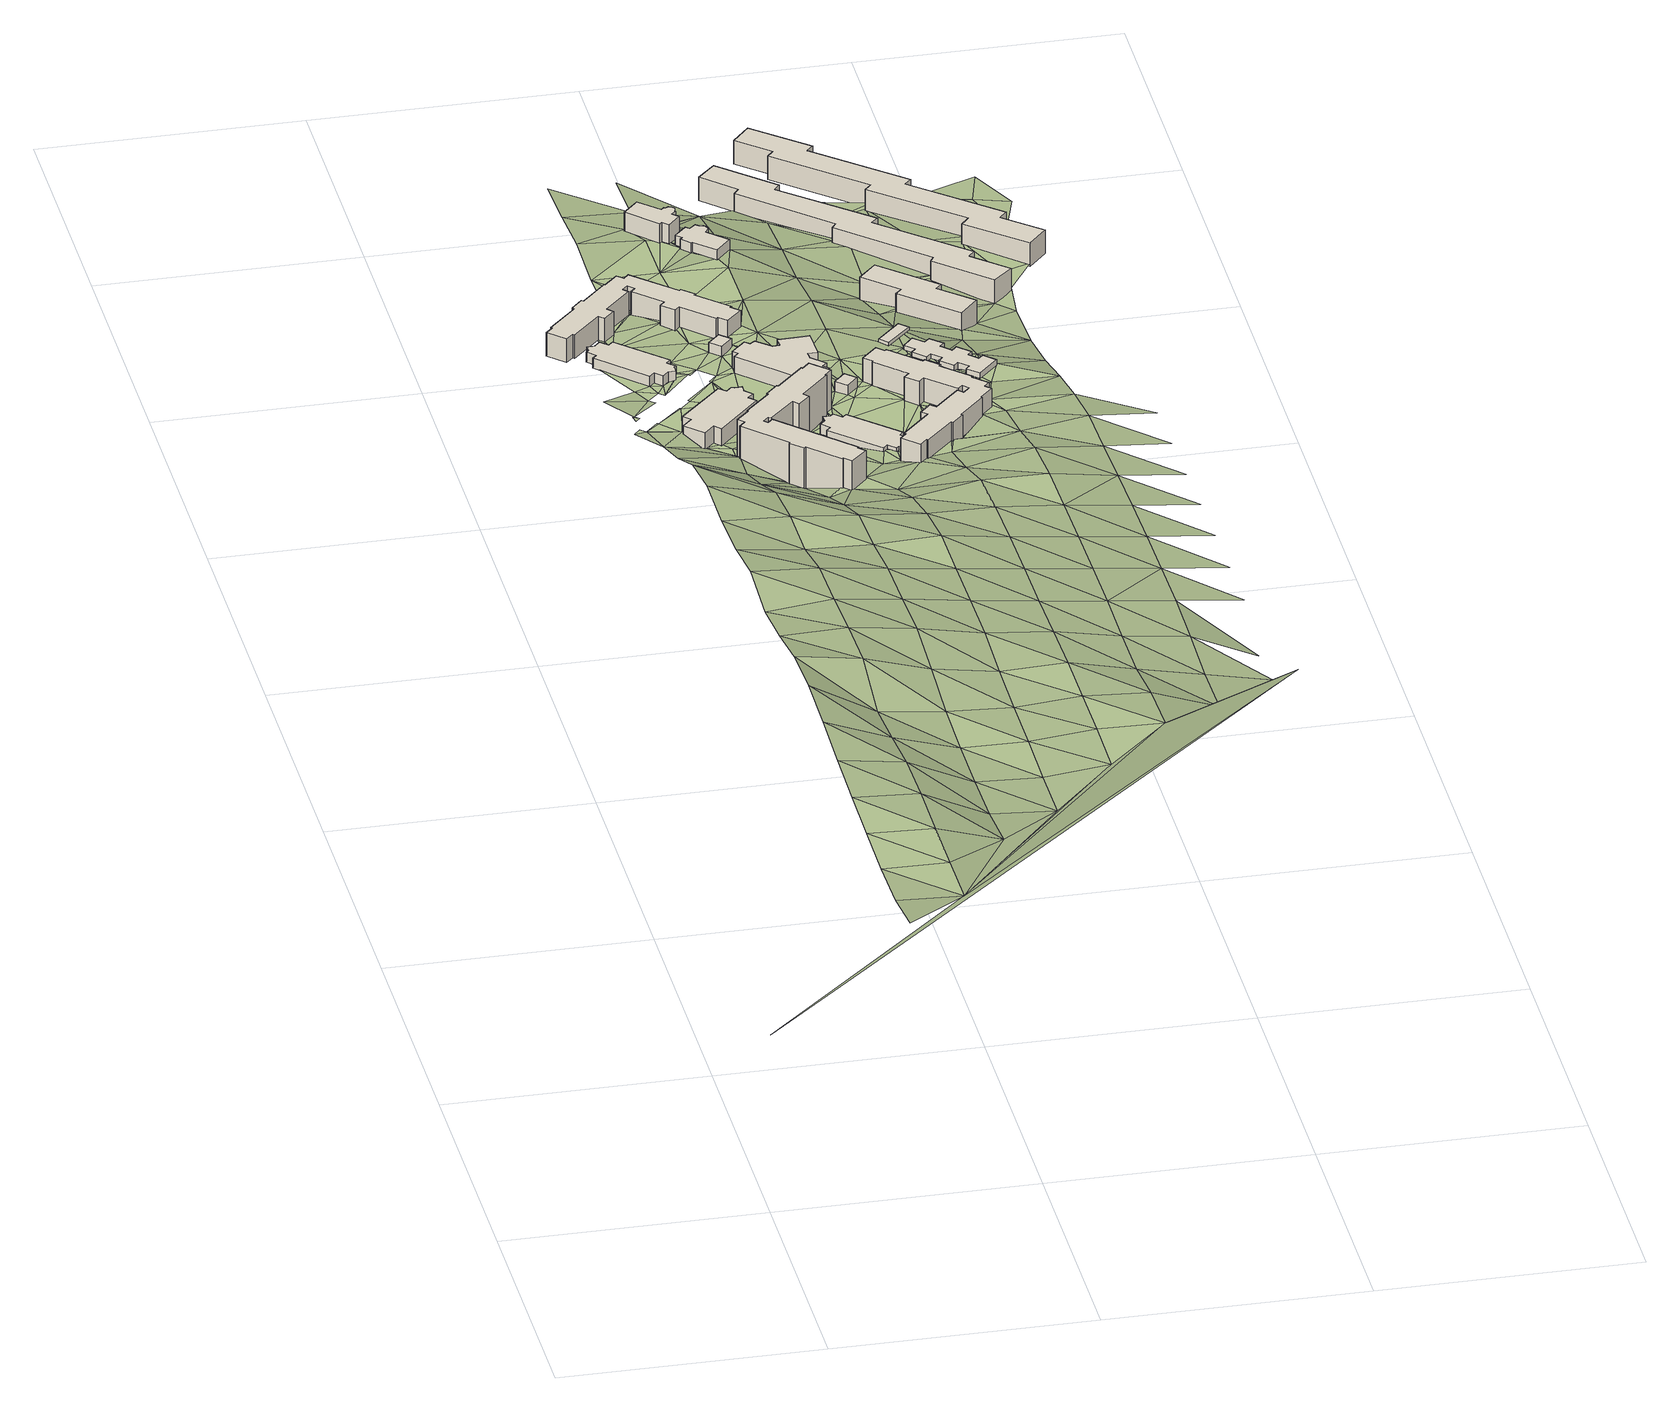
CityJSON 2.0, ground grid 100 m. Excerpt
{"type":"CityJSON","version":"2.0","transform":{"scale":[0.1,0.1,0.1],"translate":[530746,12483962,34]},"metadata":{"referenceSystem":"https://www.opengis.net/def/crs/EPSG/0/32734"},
"CityObjects":{
"building1":{"type":"Building","attributes":{"address":"Browning Road Salt River Cape Town","building":"university","building:levels":1,"operator":"Cape Peninsula University of Technology","building_height":4.1,"plus_code":"4FRW3F65+Q89","ground_height":47,"roof_height":51.1},"geometry":[{"type":"Solid","lod":"1","boundaries":[[[[0,1,2,3]],[[1,4,5,2]],[[4,6,7,5]],[[6,8,9,7]],[[8,10,11,9]],[[10,12,13,11]],[[12,14,15,13]],[[14,16,17,15]],[[16,18,19,17]],[[18,20,21,19]],[[20,22,23,21]],[[22,24,25,23]],[[24,26,27,25]],[[26,28,29,27]],[[28,30,31,29]],[[30,32,33,31]],[[32,34,35,33]],[[34,0,3,35]],[[3,2,5,7,9,11,13,15,17,19,21,23,25,27,29,31,33,35]],[[34,32,30,28,26,24,22,20,18,16,14,12,10,8,6,4,1,0]]]]}]},
"building2":{"type":"Building","attributes":{"address":"Browning Road Salt River Cape Town","building":"university","building:levels":2,"operator":"Cape Peninsula University of Technology","building_height":6.9,"plus_code":"4FRW3F65+HCP","ground_height":48.05,"roof_height":54.95},"geometry":[{"type":"Solid","lod":"1","boundaries":[[[[36,37,38,39]],[[37,40,41,38]],[[40,42,43,41]],[[42,44,45,43]],[[44,46,47,45]],[[46,48,49,47]],[[48,50,51,49]],[[50,52,53,51]],[[52,54,55,53]],[[54,56,57,55]],[[56,58,59,57]],[[58,60,61,59]],[[60,62,63,61]],[[62,64,65,63]],[[64,36,39,65]],[[39,38,41,43,45,47,49,51,53,55,57,59,61,63,65]],[[64,62,60,58,56,54,52,50,48,46,44,42,40,37,36]]]]}]},
"building3":{"type":"Building","attributes":{"address":"Browning Road Salt River Cape Town","building":"dormitory","building:levels":3,"beds":"150","residential":"university","operator":"Cape Peninsula University of Technology","building_height":9.7,"plus_code":"4FRW3F65+VC5","ground_height":48.03,"roof_height":57.73},"geometry":[{"type":"Solid","lod":"1","boundaries":[[[[66,67,68,69]],[[67,70,71,68]],[[70,72,73,71]],[[72,74,75,73]],[[74,76,77,75]],[[76,78,79,77]],[[78,80,81,79]],[[80,82,83,81]],[[82,84,85,83]],[[84,86,87,85]],[[86,88,89,87]],[[88,90,91,89]],[[90,92,93,91]],[[92,94,95,93]],[[94,96,97,95]],[[96,98,99,97]],[[98,100,101,99]],[[100,102,103,101]],[[102,104,105,103]],[[104,106,107,105]],[[106,108,109,107]],[[108,110,111,109]],[[110,112,113,111]],[[112,114,115,113]],[[114,116,117,115]],[[116,118,119,117]],[[118,120,121,119]],[[120,122,123,121]],[[122,124,125,123]],[[124,126,127,125]],[[126,128,129,127]],[[128,130,131,129]],[[130,132,133,131]],[[132,134,135,133]],[[134,136,137,135]],[[136,138,139,137]],[[138,140,141,139]],[[140,66,69,141]],[[69,68,71,73,75,77,79,81,83,85,87,89,91,93,95,97,99,101,103,105,107,109,111,113,115,117,119,121,123,125,127,129,131,133,135,137,139,141]],[[140,138,136,134,132,130,128,126,124,122,120,118,116,114,112,110,108,106,104,102,100,98,96,94,92,90,88,86,84,82,80,78,76,74,72,70,67,66]]]]}]},
"building4":{"type":"Building","attributes":{"address":"Browning Road Salt River Cape Town","building":"dormitory","building:levels":6,"beds":"150","residential":"university","operator":"Cape Peninsula University of Technology","building_height":18.1,"plus_code":"4FRW3F65+FFJ","ground_height":47.2,"roof_height":65.3},"geometry":[{"type":"Solid","lod":"1","boundaries":[[[[142,143,144,145]],[[143,146,147,144]],[[146,148,149,147]],[[148,150,151,149]],[[150,152,153,151]],[[152,154,155,153]],[[154,156,157,155]],[[156,158,159,157]],[[158,160,161,159]],[[160,162,163,161]],[[162,164,165,163]],[[164,166,167,165]],[[166,168,169,167]],[[168,170,171,169]],[[170,172,173,171]],[[172,174,175,173]],[[174,176,177,175]],[[176,178,179,177]],[[178,180,181,179]],[[180,182,183,181]],[[182,184,185,183]],[[184,186,187,185]],[[186,188,189,187]],[[188,190,191,189]],[[190,192,193,191]],[[192,194,195,193]],[[194,196,197,195]],[[196,198,199,197]],[[198,200,201,199]],[[200,202,203,201]],[[202,204,205,203]],[[204,206,207,205]],[[206,208,209,207]],[[208,142,145,209]],[[145,144,147,149,151,153,155,157,159,161,163,165,167,169,171,173,175,177,179,181,183,185,187,189,191,193,195,197,199,201,203,205,207,209]],[[208,206,204,202,200,198,196,194,192,190,188,186,184,182,180,178,176,174,172,170,168,166,164,162,160,158,156,154,152,150,148,146,143,142]]]]}]},
"building5":{"type":"Building","attributes":{"address":"Browning Road Salt River Cape Town","building":"yes","building:levels":1,"building_height":4.1,"plus_code":"4FRW3F65+QF8","ground_height":49.9,"roof_height":54},"geometry":[{"type":"Solid","lod":"1","boundaries":[[[[210,211,212,213]],[[211,214,215,212]],[[214,216,217,215]],[[216,210,213,217]],[[213,212,215,217]],[[216,214,211,210]]]]}]},
"building6":{"type":"Building","attributes":{"address":"Media Centre Browning Road Salt River Cape Town","building":"university","building:levels":2,"operator":"Cape Peninsula University of Technology","building_height":6.9,"plus_code":"4FRW3F65+MHR","ground_height":48.19,"roof_height":55.09},"geometry":[{"type":"Solid","lod":"1","boundaries":[[[[218,219,220,221]],[[219,222,223,220]],[[222,224,225,223]],[[224,226,227,225]],[[226,228,229,227]],[[228,230,231,229]],[[230,232,233,231]],[[232,234,235,233]],[[234,236,237,235]],[[236,238,239,237]],[[238,240,241,239]],[[240,242,243,241]],[[242,244,245,243]],[[244,246,247,245]],[[246,248,249,247]],[[248,250,251,249]],[[250,252,253,251]],[[252,254,255,253]],[[254,218,221,255]],[[221,220,223,225,227,229,231,233,235,237,239,241,243,245,247,249,251,253,255]],[[254,252,250,248,246,244,242,240,238,236,234,232,230,228,226,224,222,219,218]]]]}]},
"building7":{"type":"Building","attributes":{"address":"Browning Road Salt River Cape Town","building":"university","building:levels":1,"operator":"Cape Peninsula University of Technology","building_height":4.1,"plus_code":"4FRW3F65+GJ5","ground_height":47.2,"roof_height":51.3},"geometry":[{"type":"Solid","lod":"1","boundaries":[[[[256,257,258,259]],[[257,260,261,258]],[[260,262,263,261]],[[262,264,265,263]],[[264,266,267,265]],[[266,268,269,267]],[[268,270,271,269]],[[270,272,273,271]],[[272,274,275,273]],[[274,276,277,275]],[[276,278,279,277]],[[278,280,281,279]],[[280,282,283,281]],[[282,284,285,283]],[[284,286,287,285]],[[286,288,289,287]],[[288,290,291,289]],[[290,256,259,291]],[[259,258,261,263,265,267,269,271,273,275,277,279,281,283,285,287,289,291]],[[290,288,286,284,282,280,278,276,274,272,270,268,266,264,262,260,257,256]]]]}]},
"building8":{"type":"Building","attributes":{"address":"Browning Road Salt River Cape Town","building":"university","building:levels":3,"operator":"Cape Peninsula University of Technology","building_height":9.7,"plus_code":"4FRW3F75+3FM","ground_height":47.41,"roof_height":57.11},"geometry":[{"type":"Solid","lod":"1","boundaries":[[[[292,293,294,295]],[[293,296,297,294]],[[296,298,299,297]],[[298,300,301,299]],[[300,302,303,301]],[[302,304,305,303]],[[304,306,307,305]],[[306,308,309,307]],[[308,310,311,309]],[[310,312,313,311]],[[312,314,315,313]],[[314,316,317,315]],[[316,318,319,317]],[[318,320,321,319]],[[320,292,295,321]],[[295,294,297,299,301,303,305,307,309,311,313,315,317,319,321]],[[320,318,316,314,312,310,308,306,304,302,300,298,296,293,292]]]]}]},
"building9":{"type":"Building","attributes":{"address":"Browning Road Salt River","building":"yes","building:levels":1,"building_height":4.1,"plus_code":"4FRW3F65+JJH","ground_height":49.89,"roof_height":53.99},"geometry":[{"type":"Solid","lod":"1","boundaries":[[[[322,323,324,325]],[[323,326,327,324]],[[326,328,329,327]],[[328,322,325,329]],[[325,324,327,329]],[[328,326,323,322]]]]}]},
"building10":{"type":"Building","attributes":{"address":"Browning Road Salt River Cape Town","building":"university","building:levels":1,"operator":"Cape Peninsula University of Technology","building_height":4.1,"plus_code":"4FRW3F75+2GG","ground_height":49.35,"roof_height":53.45},"geometry":[{"type":"Solid","lod":"1","boundaries":[[[[330,331,332,333]],[[331,334,335,332]],[[334,336,337,335]],[[336,338,339,337]],[[338,340,341,339]],[[340,342,343,341]],[[342,344,345,343]],[[344,346,347,345]],[[346,348,349,347]],[[348,350,351,349]],[[350,352,353,351]],[[352,354,355,353]],[[354,356,357,355]],[[356,358,359,357]],[[358,360,361,359]],[[360,330,333,361]],[[333,332,335,337,339,341,343,345,347,349,351,353,355,357,359,361]],[[360,358,356,354,352,350,348,346,344,342,340,338,336,334,331,330]]]]}]},
"building11":{"type":"Building","attributes":{"address":"Browning Road Salt River Cape Town","building":"dormitory","building:levels":3,"beds":"150","residential":"university","operator":"Cape Peninsula University of Technology","building_height":9.7,"plus_code":"4FRW3F65+GRP","ground_height":49.85,"roof_height":59.55},"geometry":[{"type":"Solid","lod":"1","boundaries":[[[[362,363,364,365]],[[363,366,367,364]],[[366,368,369,367]],[[368,370,371,369]],[[370,372,373,371]],[[372,374,375,373]],[[374,376,377,375]],[[376,378,379,377]],[[378,380,381,379]],[[380,382,383,381]],[[382,384,385,383]],[[384,386,387,385]],[[386,388,389,387]],[[388,390,391,389]],[[390,392,393,391]],[[392,394,395,393]],[[394,396,397,395]],[[396,398,399,397]],[[398,400,401,399]],[[400,402,403,401]],[[402,404,405,403]],[[404,406,407,405]],[[406,408,409,407]],[[408,410,411,409]],[[410,412,413,411]],[[412,414,415,413]],[[414,416,417,415]],[[416,418,419,417]],[[418,420,421,419]],[[420,422,423,421]],[[422,424,425,423]],[[424,426,427,425]],[[426,428,429,427]],[[428,430,431,429]],[[430,432,433,431]],[[432,434,435,433]],[[434,436,437,435]],[[436,438,439,437]],[[438,440,441,439]],[[440,362,365,441]],[[365,364,367,369,371,373,375,377,379,381,383,385,387,389,391,393,395,397,399,401,403,405,407,409,411,413,415,417,419,421,423,425,427,429,431,433,435,437,439,441]],[[440,438,436,434,432,430,428,426,424,422,420,418,416,414,412,410,408,406,404,402,400,398,396,394,392,390,388,386,384,382,380,378,376,374,372,370,368,366,363,362]]]]}]},
"building12":{"type":"Building","attributes":{"building":"roof","building:levels":1,"amenity":"shelter","operator":"Cape Peninsula University of Technology","building_height":1.3,"min_height":2.8,"plus_code":"4FRW3F65+PP9","ground_height":50.74,"roof_height":56.14,"bottom_roof_height":54.84},"geometry":[{"type":"Solid","lod":"1","boundaries":[[[[442,443,444,445]],[[443,446,447,444]],[[446,448,449,447]],[[448,442,445,449]],[[445,444,447,449]],[[448,446,443,442]]]]}]},
"building13":{"type":"Building","attributes":{"address":"Browning Road Salt River Cape Town","building":"university","building:levels":1,"operator":"Cape Peninsula University of Technology","building_height":4.1,"plus_code":"4FRW3F65+MR8","ground_height":47.73,"roof_height":51.83},"geometry":[{"type":"Solid","lod":"1","boundaries":[[[[450,451,452,453]],[[451,454,455,452]],[[454,456,457,455]],[[456,458,459,457]],[[458,460,461,459]],[[460,462,463,461]],[[462,464,465,463]],[[464,466,467,465]],[[466,468,469,467]],[[468,470,471,469]],[[470,472,473,471]],[[472,474,475,473]],[[474,476,477,475]],[[476,478,479,477]],[[478,480,481,479]],[[480,482,483,481]],[[482,484,485,483]],[[484,486,487,485]],[[486,488,489,487]],[[488,490,491,489]],[[490,492,493,491]],[[492,494,495,493]],[[494,496,497,495]],[[496,450,453,497]],[[453,452,455,457,459,461,463,465,467,469,471,473,475,477,479,481,483,485,487,489,491,493,495,497]],[[496,494,492,490,488,486,484,482,480,478,476,474,472,470,468,466,464,462,460,458,456,454,451,450]]]]}]},
"building14":{"type":"Building","attributes":{"address":"Salt River Cape Town","building":"dormitory","building:levels":3,"beds":"32","residential":"university","building_height":9.7,"plus_code":"4FRW3F65+VRP","ground_height":36.5,"roof_height":46.2},"geometry":[{"type":"Solid","lod":"1","boundaries":[[[[498,499,500,501]],[[499,502,503,500]],[[502,504,505,503]],[[504,506,507,505]],[[506,508,509,507]],[[508,510,511,509]],[[510,512,513,511]],[[512,498,501,513]],[[501,500,503,505,507,509,511,513]],[[512,510,508,506,504,502,499,498]]]]}]},
"building15":{"type":"Building","attributes":{"address":"Salt River Cape Town","building":"dormitory","building:levels":3,"beds":"74","residential":"university","building_height":9.7,"plus_code":"4FRW3F75+3QG","ground_height":34.32,"roof_height":44.02},"geometry":[{"type":"Solid","lod":"1","boundaries":[[[[514,515,516,517]],[[515,518,519,516]],[[518,520,521,519]],[[520,522,523,521]],[[522,524,525,523]],[[524,526,527,525]],[[526,528,529,527]],[[528,530,531,529]],[[530,532,533,531]],[[532,534,535,533]],[[534,536,537,535]],[[536,538,539,537]],[[538,540,541,539]],[[540,542,543,541]],[[542,544,545,543]],[[544,514,517,545]],[[517,516,519,521,523,525,527,529,531,533,535,537,539,541,543,545]],[[544,542,540,538,536,534,532,530,528,526,524,522,520,518,515,514]]]]}]},
"building16":{"type":"Building","attributes":{"address":"Salt River Cape Town","building":"dormitory","building:levels":3,"beds":"74","residential":"university","building_height":9.7,"plus_code":"4FRW3F75+5V7","ground_height":34.47,"roof_height":44.17},"geometry":[{"type":"Solid","lod":"1","boundaries":[[[[546,547,548,549]],[[547,550,551,548]],[[550,552,553,551]],[[552,554,555,553]],[[554,556,557,555]],[[556,558,559,557]],[[558,560,561,559]],[[560,562,563,561]],[[562,564,565,563]],[[564,566,567,565]],[[566,568,569,567]],[[568,570,571,569]],[[570,572,573,571]],[[572,574,575,573]],[[574,576,577,575]],[[576,546,549,577]],[[549,548,551,553,555,557,559,561,563,565,567,569,571,573,575,577]],[[576,574,572,570,568,566,564,562,560,558,556,554,552,550,547,546]]]]}]},
"terrain1":{"type":"TINRelief","geometry":[{"type":"CompositeSurface","lod":"1","boundaries":[[[578,579,580]],[[578,580,581]],[[582,581,583]],[[583,581,580]],[[582,584,585]],[[584,582,583]],[[586,585,587]],[[587,585,584]],[[580,588,583]],[[589,586,590]],[[590,586,587]],[[588,584,583]],[[589,591,592]],[[588,587,584]],[[591,589,590]],[[593,580,594]],[[595,592,596]],[[597,590,587]],[[591,596,592]],[[588,597,587]],[[580,598,588]],[[599,595,600]],[[591,590,601]],[[600,595,596]],[[597,601,590]],[[599,602,603]],[[604,596,591]],[[602,599,600]],[[601,604,591]],[[605,603,606]],[[598,597,588]],[[600,596,607]],[[606,603,602]],[[597,598,601]],[[604,607,596]],[[608,598,580]],[[605,609,610]],[[611,602,600]],[[609,605,606]],[[604,601,612]],[[607,611,600]],[[613,614,610]],[[598,612,601]],[[602,615,606]],[[613,610,609]],[[616,607,604]],[[611,615,602]],[[617,618,614]],[[612,616,604]],[[606,619,609]],[[613,617,614]],[[611,607,620]],[[621,608,580]],[[615,619,606]],[[622,623,618]],[[607,616,620]],[[609,624,613]],[[598,608,612]],[[617,622,618]],[[615,611,625]],[[619,624,609]],[[612,608,616]],[[625,611,620]],[[626,627,623]],[[613,628,617]],[[622,629,623]],[[630,631,632]],[[633,619,615]],[[630,634,631]],[[624,628,613]],[[635,620,616]],[[623,629,626]],[[633,615,625]],[[636,637,638]],[[639,632,627]],[[640,636,638]],[[630,632,641]],[[642,622,617]],[[640,643,644]],[[635,616,608]],[[645,646,630]],[[647,624,619]],[[628,642,617]],[[648,645,630]],[[632,649,641]],[[648,630,641]],[[644,643,650]],[[639,627,626]],[[620,651,625]],[[647,619,633]],[[632,639,649]],[[640,652,643]],[[622,653,629]],[[651,620,635]],[[40,648,641]],[[14,654,650]],[[648,655,645]],[[628,624,656]],[[642,653,622]],[[643,657,650]],[[625,658,633]],[[655,659,645]],[[656,624,647]],[[626,629,660]],[[650,657,14]],[[661,662,663]],[[664,649,639]],[[74,72,661]],[[665,649,666]],[[661,663,74]],[[649,664,667]],[[666,649,667]],[[658,625,651]],[[621,580,593]],[[668,664,639]],[[669,642,628]],[[18,14,657]],[[639,626,670]],[[635,608,621]],[[74,663,671]],[[672,18,657]],[[653,673,629]],[[16,14,18]],[[36,655,648]],[[674,660,629]],[[664,675,667]],[[647,633,676]],[[674,629,673]],[[669,628,656]],[[626,660,670]],[[675,664,677]],[[18,672,678]],[[621,651,635]],[[676,633,658]],[[679,655,36]],[[18,678,680]],[[666,667,184]],[[642,681,653]],[[682,683,671]],[[672,684,678]],[[671,663,685]],[[184,667,675]],[[686,687,688]],[[689,687,690]],[[686,690,687]],[[691,679,692]],[[656,647,693]],[[694,695,696]],[[681,642,669]],[[684,697,678]],[[698,663,694]],[[696,697,684]],[[699,682,671]],[[700,658,651]],[[679,36,692]],[[701,673,653]],[[666,184,702]],[[703,704,705]],[[693,647,676]],[[696,706,694]],[[673,707,674]],[[685,699,671]],[[675,186,184]],[[708,705,704]],[[707,709,674]],[[696,684,706]],[[663,710,685]],[[36,64,62]],[[162,690,686]],[[706,684,711]],[[710,663,698]],[[621,700,651]],[[712,713,682]],[[692,36,62]],[[682,699,714]],[[715,669,656]],[[682,714,712]],[[673,701,707]],[[704,716,708]],[[653,681,717]],[[701,653,717]],[[706,211,694]],[[60,58,62]],[[58,692,62]],[[718,716,704]],[[162,160,690]],[[676,658,719]],[[720,692,721]],[[701,722,707]],[[699,685,723]],[[211,698,694]],[[715,656,693]],[[724,52,702]],[[725,702,184]],[[56,724,58]],[[726,162,686]],[[700,719,658]],[[58,224,692]],[[214,706,721]],[[224,721,692]],[[727,681,669]],[[708,716,728]],[[698,729,710]],[[211,706,214]],[[730,724,702]],[[724,730,58]],[[725,730,702]],[[731,708,732]],[[733,693,676]],[[219,721,224]],[[725,734,730]],[[721,219,214]],[[698,211,210]],[[727,669,715]],[[698,735,729]],[[717,736,701]],[[737,726,738]],[[701,736,737]],[[716,739,740]],[[735,698,210]],[[719,733,676]],[[219,224,741]],[[164,162,268]],[[731,742,743]],[[740,728,716]],[[744,224,58]],[[745,717,681]],[[700,621,746]],[[730,734,747]],[[166,164,264]],[[748,162,726]],[[749,214,219]],[[708,728,732]],[[744,58,730]],[[737,748,726]],[[750,214,749]],[[751,715,693]],[[268,264,164]],[[268,162,748]],[[752,735,210]],[[681,727,745]],[[166,264,260]],[[752,210,750]],[[735,752,753]],[[731,732,742]],[[719,700,746]],[[268,266,264]],[[733,751,693]],[[260,754,166]],[[730,747,755]],[[756,750,749]],[[264,262,260]],[[757,758,759]],[[760,743,761]],[[762,736,717]],[[749,763,756]],[[747,764,755]],[[755,744,730]],[[736,765,737]],[[766,752,750]],[[761,743,742]],[[756,766,750]],[[727,715,767]],[[740,758,768]],[[260,769,754]],[[762,717,745]],[[737,765,748]],[[748,770,268]],[[754,769,771]],[[752,766,772]],[[773,772,757]],[[733,719,774]],[[775,754,776]],[[728,777,732]],[[778,744,755]],[[728,740,779]],[[754,771,776]],[[715,751,767]],[[756,780,781]],[[757,768,758]],[[782,783,771]],[[781,766,756]],[[744,778,784]],[[777,742,732]],[[771,783,776]],[[770,748,785]],[[780,786,781]],[[746,774,719]],[[323,755,776]],[[728,787,777]],[[778,755,323]],[[757,772,768]],[[742,316,761]],[[745,727,788]],[[748,765,785]],[[768,772,766]],[[789,736,762]],[[787,728,352]],[[789,765,736]],[[785,790,770]],[[790,791,770]],[[779,740,768]],[[783,792,776]],[[777,793,794]],[[751,733,795]],[[796,790,785]],[[797,796,785]],[[788,727,767]],[[326,323,776]],[[793,777,787]],[[798,778,323]],[[799,352,728]],[[781,800,766]],[[792,326,776]],[[801,793,787]],[[796,802,790]],[[790,802,803]],[[761,316,804]],[[805,806,316]],[[779,799,728]],[[746,621,593]],[[787,807,801]],[[808,809,810]],[[774,795,733]],[[811,793,801]],[[806,804,316]],[[812,798,813]],[[809,808,813]],[[323,322,798]],[[814,762,745]],[[815,816,765]],[[798,322,813]],[[815,765,789]],[[801,344,811]],[[817,818,802]],[[806,819,804]],[[811,820,821]],[[354,352,799]],[[802,796,430]],[[328,326,792]],[[822,823,817]],[[783,824,792]],[[814,745,788]],[[809,813,825]],[[826,820,827]],[[783,822,824]],[[322,825,813]],[[828,766,800]],[[820,811,340]],[[829,768,766]],[[800,809,825]],[[340,811,344]],[[802,430,817]],[[767,751,830]],[[820,340,827]],[[342,340,344]],[[428,822,817]],[[795,831,751]],[[832,815,789]],[[328,833,322]],[[792,834,328]],[[761,804,835]],[[825,322,833]],[[835,836,761]],[[762,837,789]],[[838,774,746]],[[817,430,428]],[[827,340,839]],[[358,799,779]],[[338,336,340]],[[833,328,834]],[[835,804,840]],[[428,426,822]],[[835,840,827]],[[841,815,832]],[[824,834,792]],[[788,767,830]],[[800,825,828]],[[766,828,829]],[[837,762,814]],[[830,751,831]],[[340,336,839]],[[358,330,360]],[[833,834,842]],[[336,334,839]],[[839,331,330]],[[839,334,331]],[[843,825,833]],[[844,779,768]],[[774,838,795]],[[358,839,330]],[[426,845,822]],[[835,827,839]],[[845,824,822]],[[832,846,841]],[[832,789,847]],[[834,824,848]],[[426,424,849]],[[779,844,358]],[[814,788,850]],[[426,849,845]],[[844,768,829]],[[789,837,847]],[[851,843,852]],[[825,853,828]],[[831,795,854]],[[853,825,843]],[[830,850,788]],[[846,832,855]],[[424,422,849]],[[358,856,839]],[[422,845,849]],[[857,843,851]],[[858,845,414]],[[856,835,839]],[[846,855,368]],[[847,855,832]],[[859,851,860]],[[861,370,368]],[[845,422,414]],[[829,828,862]],[[837,814,863]],[[831,864,830]],[[844,856,358]],[[850,865,814]],[[853,843,857]],[[866,851,859]],[[851,867,857]],[[420,414,422]],[[853,862,828]],[[866,867,851]],[[368,855,861]],[[868,414,420]],[[416,414,868]],[[847,837,863]],[[814,865,863]],[[869,870,871]],[[850,830,872]],[[844,829,873]],[[874,853,857]],[[874,857,867]],[[859,869,875]],[[876,835,856]],[[866,859,877]],[[878,835,876]],[[879,861,880]],[[859,875,877]],[[881,829,862]],[[855,882,861]],[[862,853,883]],[[884,866,877]],[[885,855,847]],[[882,880,861]],[[886,887,871]],[[869,871,888]],[[881,873,829]],[[889,880,887]],[[875,869,890]],[[877,891,884]],[[862,883,892]],[[893,856,844]],[[865,850,894]],[[880,882,887]],[[892,883,895]],[[869,888,890]],[[885,847,863]],[[887,896,871]],[[873,893,844]],[[468,875,897]],[[897,875,890]],[[888,871,896]],[[898,882,855]],[[899,488,492]],[[900,876,856]],[[881,862,901]],[[488,486,492]],[[876,902,878]],[[865,903,863]],[[855,885,898]],[[892,904,862]],[[882,905,887]],[[881,906,873]],[[907,492,486]],[[893,908,856]],[[904,892,492]],[[888,896,909]],[[906,881,901]],[[900,856,908]],[[484,482,478]],[[480,478,482]],[[873,910,893]],[[484,907,486]],[[911,901,862]],[[902,876,900]],[[896,887,912]],[[478,907,484]],[[885,863,913]],[[907,904,492]],[[898,905,882]],[[907,478,909]],[[911,862,904]],[[914,915,916]],[[912,909,896]],[[905,912,887]],[[917,898,885]],[[893,910,918]],[[909,919,907]],[[893,918,908]],[[920,916,915]],[[908,918,900]],[[921,910,512]],[[904,907,922]],[[905,898,923]],[[916,924,914]],[[510,925,512]],[[909,912,919]],[[918,910,921]],[[510,508,925]],[[911,904,922]],[[926,916,920]],[[907,919,922]],[[922,508,911]],[[530,512,925]],[[927,920,928]],[[916,926,924]],[[508,530,925]],[[530,921,512]],[[926,920,927]],[[929,927,928]],[[508,922,930]],[[930,530,508]],[[926,927,931]],[[929,932,927]],[[530,930,933]],[[934,929,935]],[[927,932,931]],[[933,934,935]],[[932,929,934]],[[936,937,938]],[[939,932,934]],[[934,933,939]],[[936,940,937]],[[941,938,937]],[[942,937,940]],[[942,941,937]]]}]}
},
"vertices":[
[638,5944,130],[615,5921,130],[615,5921,171],[638,5944,171],[586,5920,130],[586,5920,171],[587,5894,130],[587,5894,171],[577,5883,130],[577,5883,171],[607,5853,130],[607,5853,171],[591,5837,130],[591,5837,171],[763,5666,130],[763,5666,171],[784,5686,130],[784,5686,171],[811,5659,130],[811,5659,171],[835,5683,130],[835,5683,171],[862,5683,130],[862,5683,171],[863,5712,130],[863,5712,171],[871,5720,130],[871,5720,171],[842,5748,130],[842,5748,171],[860,5766,130],[860,5766,171],[684,5936,130],[684,5936,171],[666,5917,130],[666,5917,171],
[971,5465,141],[803,5293,141],[803,5293,210],[971,5465,210],[831,5268,141],[831,5268,210],[792,5229,141],[792,5229,210],[859,5163,141],[859,5163,210],[899,5203,141],[899,5203,210],[923,5177,141],[923,5177,210],[1089,5352,141],[1089,5352,210],[1063,5377,141],[1063,5377,210],[1086,5401,141],[1086,5401,210],[1058,5430,141],[1058,5430,210],[1058,5459,141],[1058,5459,210],[1031,5458,141],[1031,5458,210],[1019,5463,141],[1019,5463,210],[997,5441,141],[997,5441,210],
[504,5878,140],[532,5906,140],[532,5906,237],[504,5878,237],[538,5901,140],[538,5901,237],[648,6013,140],[648,6013,237],[668,5994,140],[668,5994,237],[709,6037,140],[709,6037,237],[688,6058,140],[688,6058,237],[792,6165,140],[792,6165,237],[774,6182,140],[774,6182,237],[795,6203,140],[795,6203,237],[818,6181,140],[818,6181,237],[799,6162,140],[799,6162,237],[900,6064,140],[900,6064,237],[881,6045,140],[881,6045,237],[928,6000,140],[928,6000,237],[945,6018,140],[945,6018,237],[1058,5910,140],[1058,5910,237],[1066,5918,140],[1066,5918,237],[1096,5888,140],[1096,5888,237],[1156,5950,140],[1156,5950,237],[1125,5979,140],[1125,5979,237],[1131,5985,140],[1131,5985,237],[1017,6093,140],[1017,6093,237],[1023,6099,140],[1023,6099,237],[977,6142,140],[977,6142,237],[971,6136,140],[971,6136,237],[815,6283,140],[815,6283,237],[795,6262,140],[795,6262,237],[772,6284,140],[772,6284,237],[720,6231,140],[720,6231,237],[717,6234,140],[717,6234,237],[620,6133,140],[620,6133,237],[613,6139,140],[613,6139,237],[569,6093,140],[569,6093,237],[574,6084,140],[574,6084,237],[465,5971,140],[465,5971,237],[470,5966,140],[470,5966,237],[442,5938,140],[442,5938,237],
[1296,4681,132],[1360,4745,132],[1360,4745,313],[1296,4681,313],[1335,4771,132],[1335,4771,313],[1339,4775,132],[1339,4775,313],[1078,5034,132],[1078,5034,313],[1059,5014,132],[1059,5014,313],[1045,5029,132],[1045,5029,313],[1066,5051,132],[1066,5051,313],[1075,5042,132],[1075,5042,313],[1175,5142,132],[1175,5142,313],[1195,5120,132],[1195,5120,313],[1242,5167,132],[1242,5167,313],[1224,5189,132],[1224,5189,313],[1334,5302,132],[1334,5302,313],[1330,5306,132],[1330,5306,313],[1358,5335,132],[1358,5335,313],[1290,5400,132],[1290,5400,313],[1261,5370,132],[1261,5370,313],[1257,5374,132],[1257,5374,313],[1149,5263,132],[1149,5263,313],[1144,5268,132],[1144,5268,313],[1096,5218,132],[1096,5218,313],[1101,5213,132],[1101,5213,313],[1002,5113,132],[1002,5113,313],[1006,5109,132],[1006,5109,313],[954,5057,132],[954,5057,313],[977,5034,132],[977,5034,313],[954,5011,132],[954,5011,313],[1105,4858,132],[1105,4858,313],[1101,4853,132],[1101,4853,313],[1147,4808,132],[1147,4808,313],[1154,4815,132],[1154,4815,313],[1265,4704,132],[1265,4704,313],[1269,4708,132],[1269,4708,313],
[1056,5859,159],[1010,5811,159],[1010,5811,200],[1056,5859,200],[1050,5773,159],[1050,5773,200],[1096,5820,159],[1096,5820,200],
[1132,5770,142],[1075,5713,142],[1075,5713,211],[1132,5770,211],[1092,5693,142],[1092,5693,211],[1074,5675,142],[1074,5675,211],[1288,5462,142],[1288,5462,211],[1311,5483,142],[1311,5483,211],[1329,5466,142],[1329,5466,211],[1391,5524,142],[1391,5524,211],[1371,5544,142],[1371,5544,211],[1389,5562,142],[1389,5562,211],[1337,5612,142],[1337,5612,211],[1336,5640,142],[1336,5640,211],[1374,5641,142],[1374,5641,211],[1371,5764,142],[1371,5764,211],[1251,5761,142],[1251,5761,211],[1251,5721,142],[1251,5721,211],[1224,5719,142],[1224,5719,211],[1169,5768,142],[1169,5768,211],[1149,5753,142],[1149,5753,211],
[1349,5264,132],[1338,5252,132],[1338,5252,173],[1349,5264,173],[1310,5253,132],[1310,5253,173],[1310,5222,132],[1310,5222,173],[1289,5201,132],[1289,5201,173],[1320,5171,132],[1320,5171,173],[1302,5153,132],[1302,5153,173],[1476,4986,132],[1476,4986,173],[1493,5004,132],[1493,5004,173],[1522,4977,132],[1522,4977,173],[1531,4986,132],[1531,4986,173],[1558,4986,132],[1558,4986,173],[1558,5015,132],[1558,5015,173],[1582,5039,132],[1582,5039,173],[1553,5067,132],[1553,5067,173],[1568,5083,132],[1568,5083,173],[1394,5250,132],[1394,5250,173],[1379,5235,132],[1379,5235,173],
[1013,6634,134],[1035,6613,134],[1035,6613,231],[1013,6634,231],[1083,6663,134],[1083,6663,231],[1061,6686,134],[1061,6686,231],[1078,6701,134],[1078,6701,231],[1075,6707,134],[1075,6707,231],[1079,6726,134],[1079,6726,231],[1071,6737,134],[1071,6737,231],[1059,6740,134],[1059,6740,231],[1046,6735,134],[1046,6735,231],[1042,6738,134],[1042,6738,231],[1031,6727,134],[1031,6727,231],[956,6798,134],[956,6798,231],[897,6735,134],[897,6735,231],[1003,6624,134],[1003,6624,231],
[1439,5492,159],[1393,5444,159],[1393,5444,200],[1439,5492,200],[1433,5407,159],[1433,5407,200],[1478,5455,159],[1478,5455,200],
[1178,6614,154],[1179,6622,154],[1179,6622,195],[1178,6614,195],[1173,6637,154],[1173,6637,195],[1167,6642,154],[1167,6642,195],[1152,6645,154],[1152,6645,195],[1139,6656,154],[1139,6656,195],[1115,6634,154],[1115,6634,195],[1101,6645,154],[1101,6645,195],[1053,6596,154],[1053,6596,195],[1074,6574,154],[1074,6574,195],[1066,6565,154],[1066,6565,195],[1099,6530,154],[1099,6530,195],[1103,6534,154],[1103,6534,195],[1179,6461,154],[1179,6461,195],[1239,6525,154],[1239,6525,195],[1166,6596,154],[1166,6596,195],
[1615,4869,158],[1722,4979,158],[1722,4979,256],[1615,4869,256],[1728,4974,158],[1728,4974,256],[1772,5020,158],[1772,5020,256],[1768,5024,158],[1768,5024,256],[1867,5126,158],[1867,5126,256],[1864,5132,158],[1864,5132,256],[1914,5184,158],[1914,5184,256],[1893,5204,158],[1893,5204,256],[1914,5226,158],[1914,5226,256],[1860,5278,158],[1860,5278,256],[1865,5283,158],[1865,5283,256],[1764,5380,158],[1764,5380,256],[1771,5387,158],[1771,5387,256],[1721,5435,158],[1721,5435,256],[1714,5427,158],[1714,5427,256],[1602,5535,158],[1602,5535,256],[1596,5529,158],[1596,5529,256],[1568,5556,158],[1568,5556,256],[1507,5493,158],[1507,5493,256],[1538,5463,158],[1538,5463,256],[1534,5459,158],[1534,5459,256],[1646,5351,158],[1646,5351,256],[1624,5329,158],[1624,5329,256],[1669,5285,158],[1669,5285,256],[1691,5307,158],[1691,5307,256],[1795,5206,158],[1795,5206,256],[1814,5225,158],[1814,5225,256],[1836,5204,158],[1836,5204,256],[1811,5178,158],[1811,5178,256],[1791,5197,158],[1791,5197,256],[1693,5096,158],[1693,5096,256],[1673,5115,158],[1673,5115,256],[1630,5070,158],[1630,5070,256],[1651,5050,158],[1651,5050,256],[1540,4935,158],[1540,4935,256],[1546,4929,158],[1546,4929,256],[1520,4902,158],[1520,4902,256],[1581,4844,158],[1581,4844,256],[1610,4874,158],[1610,4874,256],
[1603,5673,208],[1634,5640,208],[1634,5640,221],[1603,5673,221],[1728,5735,208],[1728,5735,221],[1695,5767,208],[1695,5767,221],
[1738,5728,137],[1697,5682,137],[1697,5682,178],[1738,5728,178],[1732,5648,137],[1732,5648,178],[1715,5629,137],[1715,5629,178],[1761,5585,137],[1761,5585,178],[1779,5601,137],[1779,5601,178],[1815,5569,137],[1815,5569,178],[1798,5549,137],[1798,5549,178],[1845,5505,137],[1845,5505,178],[1861,5522,137],[1861,5522,178],[1896,5489,137],[1896,5489,178],[1881,5472,137],[1881,5472,178],[1925,5433,137],[1925,5433,178],[2002,5513,137],[2002,5513,178],[1960,5555,137],[1960,5555,178],[1942,5537,137],[1942,5537,178],[1910,5570,137],[1910,5570,178],[1927,5588,137],[1927,5588,178],[1880,5634,137],[1880,5634,178],[1861,5613,137],[1861,5613,178],[1825,5650,137],[1825,5650,178],[1843,5668,137],[1843,5668,178],[1796,5711,137],[1796,5711,178],[1776,5692,137],[1776,5692,178],
[1735,6364,25],[1665,6288,25],[1665,6288,122],[1735,6364,122],[1792,6172,25],[1792,6172,122],[1767,6146,25],[1767,6146,122],[1969,5962,25],[1969,5962,122],[2041,6040,25],[2041,6040,122],[1917,6153,25],[1917,6153,122],[1939,6177,25],[1939,6177,122],
[1326,7217,3],[1257,7146,3],[1257,7146,100],[1326,7217,100],[1377,7029,3],[1377,7029,100],[1357,7004,3],[1357,7004,100],[1667,6717,3],[1667,6717,100],[1650,6693,3],[1650,6693,100],[1960,6409,3],[1960,6409,100],[1945,6385,3],[1945,6385,100],[2142,6206,3],[2142,6206,100],[2218,6274,3],[2218,6274,100],[2088,6391,3],[2088,6391,100],[2113,6420,3],[2113,6420,100],[1796,6701,3],[1796,6701,100],[1823,6726,3],[1823,6726,100],[1505,7004,3],[1505,7004,100],[1527,7031,3],[1527,7031,100],
[1501,7451,5],[1433,7373,5],[1433,7373,102],[1501,7451,102],[1554,7267,5],[1554,7267,102],[1529,7239,5],[1529,7239,102],[1848,6961,5],[1848,6961,102],[1822,6933,5],[1822,6933,102],[2141,6655,5],[2141,6655,102],[2109,6618,5],[2109,6618,102],[2321,6433,5],[2321,6433,102],[2393,6515,5],[2393,6515,102],[2253,6637,5],[2253,6637,102],[2282,6670,5],[2282,6670,102],[1971,6942,5],[1971,6942,102],[1996,6969,5],[1996,6969,102],[1677,7248,5],[1677,7248,102],[1702,7276,5],[1702,7276,102],
[702,1132,570],[702,882,620],[953,1132,559],[702,1382,560],[702,1632,565],[953,1382,556],[953,1632,557],[702,1887,571],[702,2137,583],[953,1887,556],[1204,1632,481],[702,2387,600],[953,2137,546],[953,2387,507],[702,2637,610],[2560,2940,282],[3,5,735],[702,2887,589],[953,2637,472],[1204,1887,443],[1454,1887,424],[702,3137,533],[953,2887,550],[1204,2137,434],[953,3137,538],[702,3387,491],[1204,2387,433],[702,3637,517],[953,3387,515],[1204,2637,442],[1705,2137,445],[953,3637,502],[702,3887,468],[1204,2887,478],[1454,2137,421],[953,3887,436],[702,4137,444],[1204,3137,503],[1454,2387,429],[953,4137,432],[702,4387,448],[1204,3387,485],[1454,2637,429],[1955,2387,445],[953,4387,391],[702,4637,394],[1204,3637,470],[1454,2887,436],[953,4887,185],[702,4887,278],[1204,3887,427],[953,4637,282],[678,5323,144],[633,5317,144],[702,5137,186],[1454,3137,455],[658,5342,144],[1705,2387,451],[652,5438,144],[657,5405,144],[675,5424,144],[954,5011,185],[658,5440,144],[792,5229,186],[1204,4137,409],[736,5563,130],[572,5560,148],[733,5371,144],[729,5375,144],[1454,3387,448],[803,5293,144],[859,5163,147],[702,5637,130],[1705,2637,446],[758,5543,130],[1204,4387,309],[591,5837,140],[833,5464,141],[1454,3637,440],[782,5611,130],[1705,2887,444],[830,5468,141],[1101,4853,148],[638,5944,140],[666,5917,140],[684,5936,140],[954,5057,147],[899,5203,147],[923,5177,147],[953,5137,147],[977,5034,147],[1454,3887,434],[1105,4858,148],[709,6037,147],[804,5590,130],[1204,4637,198],[1147,4808,148],[1002,5113,147],[1705,3137,430],[1006,5109,147],[862,5683,142],[879,5511,141],[835,5683,142],[1454,4137,385],[792,6165,147],[688,6058,147],[911,5699,142],[881,6045,163],[1078,5034,147],[1045,5029,147],[1059,5014,147],[1066,5051,147],[1075,5042,147],[872,5518,142],[983,5630,142],[1705,3387,417],[860,5766,159],[842,5748,142],[871,5720,142],[863,5712,142],[953,5887,159],[799,6162,147],[1955,2637,432],[1296,4681,198],[1089,5352,143],[720,6231,147],[772,6284,165],[717,6234,147],[947,5724,142],[1265,4704,198],[702,6392,165],[1154,4815,148],[928,6000,159],[917,5693,142],[795,6203,147],[774,6182,147],[818,6181,147],[1705,3637,409],[815,6283,165],[1454,4387,310],[795,6262,147],[1955,2887,388],[976,5636,142],[1006,5667,142],[1269,4708,198],[900,6064,163],[1086,5401,143],[1144,5268,143],[1339,4775,165],[1705,3887,398],[953,6392,165],[945,6018,163],[1204,5387,143],[702,6642,175],[953,6642,159],[1955,3137,383],[1149,5263,143],[1058,5910,159],[1454,4637,202],[1360,4745,202],[1335,4771,165],[971,6136,163],[977,6142,163],[1092,5693,160],[897,6735,159],[702,6892,144],[1288,5462,143],[1705,4137,382],[2206,2637,342],[1257,5374,143],[1454,4887,165],[1132,5770,175],[1096,5820,175],[1955,3387,385],[1096,5888,175],[1066,5918,159],[1334,5302,159],[1290,5400,143],[1169,5768,175],[1131,5985,175],[1023,6099,163],[1017,6093,163],[702,7142,120],[953,6892,134],[1705,4387,352],[1149,5753,160],[1261,5370,143],[1581,4844,185],[1204,5887,175],[1955,3637,379],[1204,6137,168],[1338,5252,155],[1476,4986,165],[1349,5264,159],[1156,5950,175],[1125,5979,175],[2206,2887,335],[1330,5306,159],[1358,5335,159],[1003,6624,159],[1329,5466,159],[1204,6392,159],[1224,5719,160],[1251,5761,160],[1379,5235,155],[1394,5250,155],[1311,5483,143],[1520,4902,165],[1251,5721,160],[1066,6565,159],[1955,3887,370],[1705,4637,262],[1522,4977,165],[1493,5004,165],[1454,5387,159],[1035,6613,159],[1013,6634,159],[2206,3137,350],[1540,4935,165],[1546,4929,165],[1391,5524,174],[1179,6461,159],[1371,5764,159],[1053,6596,159],[1558,4986,165],[1531,4986,165],[1059,6740,159],[1031,6727,159],[1042,6738,159],[1074,6574,159],[1337,5612,174],[1374,5641,174],[1336,5640,174],[1083,6663,154],[1371,5544,174],[1389,5562,174],[1955,4137,359],[1615,4869,185],[1610,4874,185],[1582,5039,158],[1558,5015,155],[1046,6735,159],[1078,6701,159],[1061,6686,159],[1568,5083,155],[1553,5067,155],[1624,5329,162],[1454,5637,174],[1075,6707,159],[1079,6726,154],[1454,5887,159],[1454,6137,137],[2206,3637,349],[2206,3387,358],[1705,4887,185],[1507,5493,159],[1534,5459,159],[1204,6892,88],[953,7142,115],[1955,4387,349],[2457,2887,282],[1204,6642,154],[1071,6737,159],[1722,4979,185],[1538,5463,159],[1568,5556,174],[1454,6392,87],[1669,5285,162],[1728,4974,185],[1955,4637,316],[1646,5351,162],[1705,5137,158],[2206,3887,341],[1602,5535,167],[1596,5529,167],[1697,5682,167],[2457,3137,240],[1955,4887,243],[1454,6642,61],[1705,5637,167],[1691,5307,162],[1721,5435,162],[1714,5427,162],[1867,5126,186],[1705,5887,138],[2206,4387,310],[2457,3387,330],[2206,4137,328],[1761,5585,167],[1715,5629,167],[1836,5204,186],[1771,5387,162],[1764,5380,162],[1865,5283,162],[2457,3637,324],[1665,6288,33],[1732,5648,167],[1845,5505,162],[1454,6892,31],[1798,5549,167],[1357,7004,31],[1864,5132,186],[1914,5184,186],[1705,6137,49],[1955,5137,186],[1738,5728,167],[1779,5601,167],[2206,4637,292],[1860,5278,162],[1914,5226,186],[1925,5433,162],[1893,5204,186],[1881,5472,162],[1815,5569,167],[1796,5711,167],[1705,6392,33],[2457,3887,315],[1776,5692,167],[1955,5387,162],[1896,5489,162],[2206,4887,276],[1825,5650,167],[1650,6693,44],[1767,6146,49],[1667,6717,44],[2457,4137,302],[1955,5887,54],[2206,5137,224],[1792,6172,49],[1955,5637,137],[1705,6642,44],[2002,5513,162],[1735,6364,33],[1969,5962,54],[2206,5387,158],[2457,4387,285],[1527,7031,29],[1505,7004,31],[1705,6892,20],[2457,4637,272],[1960,6409,28],[2206,5637,81],[1823,6726,44],[1945,6385,28],[2206,5887,22],[2457,4887,257],[1848,6961,26],[1955,6137,25],[1822,6933,20],[1955,6642,35],[1796,6701,44],[2113,6420,19],[2206,6137,3],[2141,6655,27],[2109,6618,27],[2218,6274,19],[2206,6392,19],[2088,6391,19],[1971,6942,26],[2206,6892,38],[1996,6969,26],[2321,6433,19],[2282,6670,27],[2244,7034,45],[2339,6840,42]
]}
